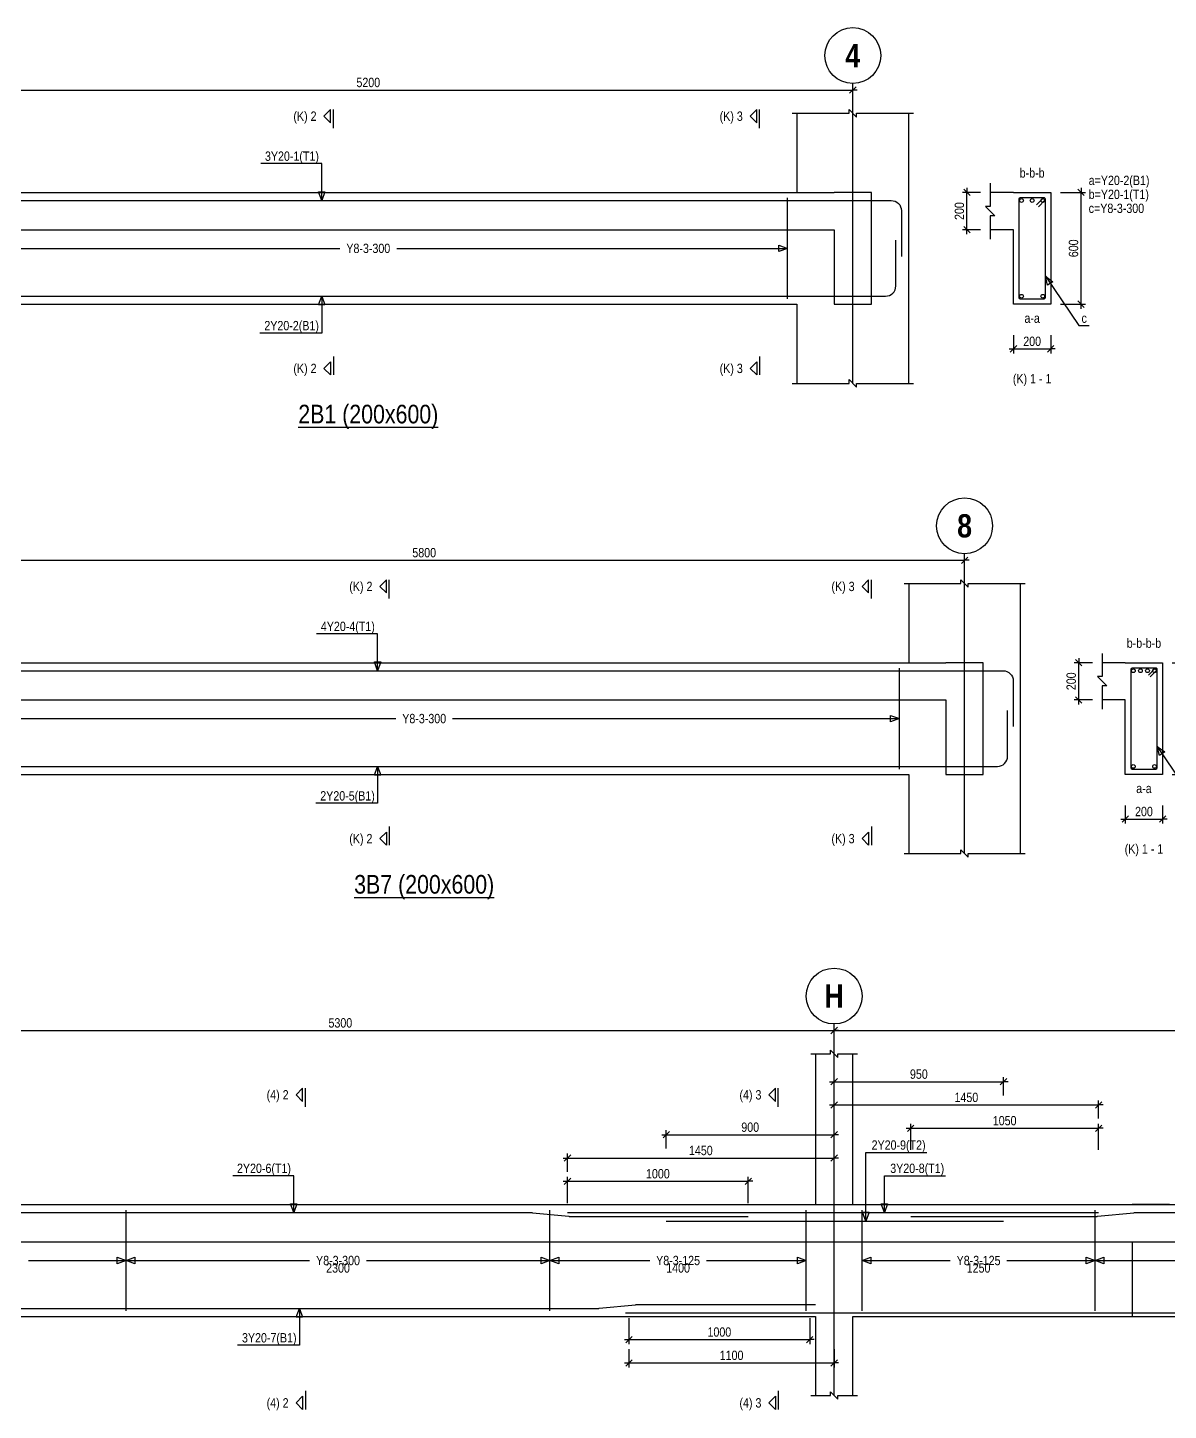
# Model space of a CAD drawing. Extents: x 0 to 206258, y -403073 to 0.
# Drawn here: x 58422 to 70665, y -194184 to -179334 of the extents above; entities that cross this region are included whole.
import ezdxf
from ezdxf.enums import TextEntityAlignment as Align
from ezdxf.lldxf.tags import DXFTag

# ---------------------------------------------------------------- set-up
doc = ezdxf.new("R2010")
doc.units = 0
doc.header["$LTSCALE"] = 1000
for name, color, linetype in [('Axis Circle(Dir 2)', 150, 'Continuous'), ('Axis Label(Dir 1)', 7, 'Continuous'), ('Axis Line(Dir 2)', 150, 'CENTER2'), ('Break Line', 5, 'Continuous'), ('Dimension Line', 5, 'Continuous'), ('Dimension Text', 5, 'Continuous'), ('Front Elevation Line', 40, 'Continuous'), ('Leader Line', 5, 'Continuous'), ('Link Line', 3, 'Continuous'), ('Rebar Label', 6, 'Continuous'), ('Rebar Line', 7, 'Continuous'), ('Section Label', 1, 'Continuous'), ('Section Line', 1, 'Continuous'), ('Top Rebar Label', 6, 'Continuous'), ('Top Rebar Line', 7, 'Continuous')]:
    doc.layers.add(name, color=color, linetype=linetype)
for name, color, linetype, true_color in [('Back Elevation Line', 191, 'HIDDEN2', 0xd4aaff), ('Beam Label(D)', 94, 'Continuous', 0x008100), ('Beam Line(D)', 112, 'Continuous', 0x00bd5e), ('Link Label', 94, 'Continuous', 0x008100)]:
    doc.layers.add(name, color=color, linetype=linetype, true_color=true_color)
doc.styles.add('Axis Label(Dir 1)', font='ARIALNB.TTF', dxfattribs={"height": 250})
doc.styles.add('Beam Label(D)', font='ARIALN.TTF', dxfattribs={"height": 200})
doc.styles.add('Dimension Text', font='ARIALN.TTF', dxfattribs={"height": 100})
doc.styles.add('Link Label', font='ARIALN.TTF', dxfattribs={"height": 100})
doc.styles.add('Rebar Label', font='ARIALN.TTF', dxfattribs={"height": 100})
doc.styles.add('Section Label', font='ARIALN.TTF', dxfattribs={"height": 100})
doc.styles.add('Top Rebar Label', font='ARIALN.TTF', dxfattribs={"height": 100})
tags = doc.linetypes.add('CENTER2', pattern=[1.125, 0.75, -0.125, 0.125, -0.125]).pattern_tags.tags
tags[10:11] = [DXFTag(74, 4), DXFTag(75, 0), DXFTag(340, '0'), DXFTag(46, 0.0), DXFTag(50, 0.0), DXFTag(44, 0.0), DXFTag(45, 0.0)]
tags[8:9] = [DXFTag(74, 4), DXFTag(75, 0), DXFTag(340, '0'), DXFTag(46, 0.0), DXFTag(50, 0.0), DXFTag(44, 0.0), DXFTag(45, 0.0)]
tags[6:7] = [DXFTag(74, 4), DXFTag(75, 0), DXFTag(340, '0'), DXFTag(46, 0.0), DXFTag(50, 0.0), DXFTag(44, 0.0), DXFTag(45, 0.0)]
tags[4:5] = [DXFTag(74, 4), DXFTag(75, 0), DXFTag(340, '0'), DXFTag(46, 0.0), DXFTag(50, 0.0), DXFTag(44, 0.0), DXFTag(45, 0.0)]
tags = doc.linetypes.add('HIDDEN2', pattern=[0.1875, 0.125, -0.0625]).pattern_tags.tags
tags[6:7] = [DXFTag(74, 4), DXFTag(75, 0), DXFTag(340, '0'), DXFTag(46, 0.0), DXFTag(50, 0.0), DXFTag(44, 0.0), DXFTag(45, 0.0)]
tags[4:5] = [DXFTag(74, 4), DXFTag(75, 0), DXFTag(340, '0'), DXFTag(46, 0.0), DXFTag(50, 0.0), DXFTag(44, 0.0), DXFTag(45, 0.0)]
doc.dimstyles.new('BEAM', dxfattribs={"dimtxt": 100, "dimasz": 30, "dimexe": 48.3, "dimexo": 103.5, "dimgap": 30, "dimtad": 1, "dimtoh": 1, "dimdec": 1, "dimlfac": 0.5, "dimdsep": 46, "dimtxsty": 'Dimension Text', "dimblk": 'PCDIM_TICK', "dimcen": 0.09, "dimclrd": 5, "dimclre": 5, "dimclrt": 5, "dimadec": 1, "dimazin": 0, "dimtp": 1, "dimtm": 1, "dimtfac": 1, "dimtdec": 4, "dimtofl": 0, "dimtmove": 0, "dimatfit": 3, "dimfxl": 1, "dimtolj": 1, "dimtzin": 0, "dimarcsym": 0})

# ---------------------------------------------------------------- blocks, each defined once
blk = doc.blocks.new('PCDIM_TICK')
at = {"layer": 'Dimension Line', "color": 0, "transparency": 33554687}
for p, q in [((1.15, 1.15), (-1.15, -1.15)), ((1.61, 0), (0, 0))]:
    blk.add_line(p, q, dxfattribs=at)
blk = doc.blocks.new('*U2638')
at = {"layer": 'Dimension Line', "color": 5, "true_color": 0x0000ff, "transparency": 16777216}
for p, q in [((56878, -180151), (56878, -179956)), ((67278, -180151), (67278, -179956)), ((56878, -180004), (67278, -180004))]:
    blk.add_line(p, q, dxfattribs=at)
at = {"layer": 'Dimension Line', "color": 5, "true_color": 0x0000ff, "transparency": 16777216, "xscale": 30, "yscale": 30, "rotation": 180.0000000000004}
blk.add_blockref('PCDIM_TICK', (56878, -180004), dxfattribs=at)
at = {"layer": 'Dimension Line', "color": 5, "true_color": 0x0000ff, "transparency": 16777216, "xscale": 30, "yscale": 30}
blk.add_blockref('PCDIM_TICK', (67278, -180004), dxfattribs=at)
at = {"layer": 'Dimension Line', "color": 5, "true_color": 0x0000ff, "transparency": 16777216, "insert": (62078, -179974), "char_height": 100, "width": 245.98, "attachment_point": 8, "style": 'Dimension Text'}
blk.add_mtext('5200', dxfattribs=at)
blk = doc.blocks.new('*U2639')
at = {"layer": 'Dimension Line', "color": 5, "true_color": 0x0000ff, "transparency": 16777216}
for p, q in [((69506, -181104), (69776, -181104)), ((69728, -182304), (69728, -181104)), ((69506, -182304), (69776, -182304))]:
    blk.add_line(p, q, dxfattribs=at)
at = {"layer": 'Dimension Line', "color": 5, "true_color": 0x0000ff, "transparency": 16777216, "xscale": 30, "yscale": 30}
for p, rotation in [((69728, -181104), 89.99999999999447), ((69728, -182304), 269.9999999999834)]:
    blk.add_blockref('PCDIM_TICK', p, dxfattribs=dict(at, rotation=rotation))
at = {"layer": 'Dimension Line', "color": 5, "true_color": 0x0000ff, "transparency": 16777216, "insert": (69698, -181704), "char_height": 100, "width": 181.97, "attachment_point": 8, "rotation": 90, "style": 'Dimension Text'}
blk.add_mtext('600', dxfattribs=at)
blk = doc.blocks.new('*U2640')
at = {"layer": 'Dimension Line', "color": 5, "true_color": 0x0000ff, "transparency": 16777216}
for p, q in [((68649, -181104), (68455, -181104)), ((68503, -181504), (68503, -181104)), ((68649, -181504), (68455, -181504))]:
    blk.add_line(p, q, dxfattribs=at)
at = {"layer": 'Dimension Line', "color": 5, "true_color": 0x0000ff, "transparency": 16777216, "xscale": 30, "yscale": 30}
for p, rotation in [((68503, -181104), 89.99999999999447), ((68503, -181504), 269.9999999999834)]:
    blk.add_blockref('PCDIM_TICK', p, dxfattribs=dict(at, rotation=rotation))
at = {"layer": 'Dimension Line', "color": 5, "true_color": 0x0000ff, "transparency": 16777216, "insert": (68473, -181304), "char_height": 100, "width": 182.77, "attachment_point": 8, "rotation": 90, "style": 'Dimension Text'}
blk.add_mtext('200', dxfattribs=at)
blk = doc.blocks.new('*U2641')
at = {"layer": 'Dimension Line', "color": 5, "true_color": 0x0000ff, "transparency": 16777216}
for p, q in [((69003, -182638), (69003, -182833)), ((69403, -182638), (69403, -182833)), ((69003, -182784), (69403, -182784))]:
    blk.add_line(p, q, dxfattribs=at)
at = {"layer": 'Dimension Line', "color": 5, "true_color": 0x0000ff, "transparency": 16777216, "xscale": 30, "yscale": 30, "rotation": 180.0000000000004}
blk.add_blockref('PCDIM_TICK', (69003, -182784), dxfattribs=at)
at = {"layer": 'Dimension Line', "color": 5, "true_color": 0x0000ff, "transparency": 16777216, "xscale": 30, "yscale": 30}
blk.add_blockref('PCDIM_TICK', (69403, -182784), dxfattribs=at)
at = {"layer": 'Dimension Line', "color": 5, "true_color": 0x0000ff, "transparency": 16777216, "insert": (69203, -182754), "char_height": 100, "width": 182.77, "attachment_point": 8, "style": 'Dimension Text'}
blk.add_mtext('200', dxfattribs=at)
blk = doc.blocks.new('*U2674')
at = {"layer": 'Dimension Line', "color": 5, "true_color": 0x0000ff, "transparency": 16777216}
for p, q in [((56878, -185201), (56878, -185006)), ((68478, -185201), (68478, -185006)), ((56878, -185054), (68478, -185054))]:
    blk.add_line(p, q, dxfattribs=at)
at = {"layer": 'Dimension Line', "color": 5, "true_color": 0x0000ff, "transparency": 16777216, "xscale": 30, "yscale": 30, "rotation": 180.0000000000004}
blk.add_blockref('PCDIM_TICK', (56878, -185054), dxfattribs=at)
at = {"layer": 'Dimension Line', "color": 5, "true_color": 0x0000ff, "transparency": 16777216, "xscale": 30, "yscale": 30}
blk.add_blockref('PCDIM_TICK', (68478, -185054), dxfattribs=at)
at = {"layer": 'Dimension Line', "color": 5, "true_color": 0x0000ff, "transparency": 16777216, "insert": (62678, -185024), "char_height": 100, "width": 245.98, "attachment_point": 8, "style": 'Dimension Text'}
blk.add_mtext('5800', dxfattribs=at)
blk = doc.blocks.new('*U2675')
at = {"layer": 'Dimension Line', "color": 5, "true_color": 0x0000ff, "transparency": 16777216}
for p, q in [((70706, -186154), (70976, -186154)), ((70928, -187354), (70928, -186154)), ((70706, -187354), (70976, -187354))]:
    blk.add_line(p, q, dxfattribs=at)
at = {"layer": 'Dimension Line', "color": 5, "true_color": 0x0000ff, "transparency": 16777216, "xscale": 30, "yscale": 30}
for p, rotation in [((70928, -186154), 89.99999999999447), ((70928, -187354), 269.9999999999834)]:
    blk.add_blockref('PCDIM_TICK', p, dxfattribs=dict(at, rotation=rotation))
at = {"layer": 'Dimension Line', "color": 5, "true_color": 0x0000ff, "transparency": 16777216, "insert": (70898, -186754), "char_height": 100, "width": 181.97, "attachment_point": 8, "rotation": 90, "style": 'Dimension Text'}
blk.add_mtext('600', dxfattribs=at)
blk = doc.blocks.new('*U2676')
at = {"layer": 'Dimension Line', "color": 5, "true_color": 0x0000ff, "transparency": 16777216}
for p, q in [((69849, -186154), (69655, -186154)), ((69703, -186554), (69703, -186154)), ((69849, -186554), (69655, -186554))]:
    blk.add_line(p, q, dxfattribs=at)
at = {"layer": 'Dimension Line', "color": 5, "true_color": 0x0000ff, "transparency": 16777216, "xscale": 30, "yscale": 30}
for p, rotation in [((69703, -186154), 89.99999999999447), ((69703, -186554), 269.9999999999834)]:
    blk.add_blockref('PCDIM_TICK', p, dxfattribs=dict(at, rotation=rotation))
at = {"layer": 'Dimension Line', "color": 5, "true_color": 0x0000ff, "transparency": 16777216, "insert": (69673, -186354), "char_height": 100, "width": 182.77, "attachment_point": 8, "rotation": 90, "style": 'Dimension Text'}
blk.add_mtext('200', dxfattribs=at)
blk = doc.blocks.new('*U2677')
at = {"layer": 'Dimension Line', "color": 5, "true_color": 0x0000ff, "transparency": 16777216}
for p, q in [((70203, -187688), (70203, -187883)), ((70603, -187688), (70603, -187883)), ((70203, -187834), (70603, -187834))]:
    blk.add_line(p, q, dxfattribs=at)
at = {"layer": 'Dimension Line', "color": 5, "true_color": 0x0000ff, "transparency": 16777216, "xscale": 30, "yscale": 30, "rotation": 180.0000000000004}
blk.add_blockref('PCDIM_TICK', (70203, -187834), dxfattribs=at)
at = {"layer": 'Dimension Line', "color": 5, "true_color": 0x0000ff, "transparency": 16777216, "xscale": 30, "yscale": 30}
blk.add_blockref('PCDIM_TICK', (70603, -187834), dxfattribs=at)
at = {"layer": 'Dimension Line', "color": 5, "true_color": 0x0000ff, "transparency": 16777216, "insert": (70403, -187804), "char_height": 100, "width": 182.77, "attachment_point": 8, "style": 'Dimension Text'}
blk.add_mtext('200', dxfattribs=at)
blk = doc.blocks.new('*U2708')
at = {"layer": 'Dimension Line', "color": 5, "true_color": 0x0000ff, "transparency": 16777216}
for p, q in [((64216, -191957), (64216, -191676)), ((66156, -191957), (66156, -191676)), ((64216, -191724), (66156, -191724))]:
    blk.add_line(p, q, dxfattribs=at)
at = {"layer": 'Dimension Line', "color": 5, "true_color": 0x0000ff, "transparency": 16777216, "xscale": 30, "yscale": 30, "rotation": 180.0000000000004}
blk.add_blockref('PCDIM_TICK', (64216, -191724), dxfattribs=at)
at = {"layer": 'Dimension Line', "color": 5, "true_color": 0x0000ff, "transparency": 16777216, "xscale": 30, "yscale": 30}
blk.add_blockref('PCDIM_TICK', (66156, -191724), dxfattribs=at)
at = {"layer": 'Dimension Line', "color": 5, "true_color": 0x0000ff, "transparency": 16777216, "insert": (65186, -191694), "char_height": 100, "width": 238.4, "attachment_point": 8, "style": 'Dimension Text'}
blk.add_mtext('1000', dxfattribs=at)
blk = doc.blocks.new('*U2709')
at = {"layer": 'Dimension Line', "color": 5, "true_color": 0x0000ff, "transparency": 16777216}
for p, q in [((64876, -193192), (64876, -193473)), ((66816, -193192), (66816, -193473)), ((64876, -193424), (66816, -193424))]:
    blk.add_line(p, q, dxfattribs=at)
at = {"layer": 'Dimension Line', "color": 5, "true_color": 0x0000ff, "transparency": 16777216, "xscale": 30, "yscale": 30, "rotation": 180.0000000000004}
blk.add_blockref('PCDIM_TICK', (64876, -193424), dxfattribs=at)
at = {"layer": 'Dimension Line', "color": 5, "true_color": 0x0000ff, "transparency": 16777216, "xscale": 30, "yscale": 30}
blk.add_blockref('PCDIM_TICK', (66816, -193424), dxfattribs=at)
at = {"layer": 'Dimension Line', "color": 5, "true_color": 0x0000ff, "transparency": 16777216, "insert": (65846, -193394), "char_height": 100, "width": 238.4, "attachment_point": 8, "style": 'Dimension Text'}
blk.add_mtext('1000', dxfattribs=at)
blk = doc.blocks.new('*U2710')
at = {"layer": 'Dimension Line', "color": 5, "true_color": 0x0000ff, "transparency": 16777216}
for p, q in [((64216, -191621), (64216, -191426)), ((64216, -191474), (67078, -191474)), ((67078, -191621), (67078, -191426))]:
    blk.add_line(p, q, dxfattribs=at)
at = {"layer": 'Dimension Line', "color": 5, "true_color": 0x0000ff, "transparency": 16777216, "xscale": 30, "yscale": 30, "rotation": 180.0000000000004}
blk.add_blockref('PCDIM_TICK', (64216, -191474), dxfattribs=at)
at = {"layer": 'Dimension Line', "color": 5, "true_color": 0x0000ff, "transparency": 16777216, "xscale": 30, "yscale": 30}
blk.add_blockref('PCDIM_TICK', (67078, -191474), dxfattribs=at)
at = {"layer": 'Dimension Line', "color": 5, "true_color": 0x0000ff, "transparency": 16777216, "insert": (65647, -191444), "char_height": 100, "width": 238.4, "attachment_point": 8, "style": 'Dimension Text'}
blk.add_mtext('1450', dxfattribs=at)
blk = doc.blocks.new('*U2711')
at = {"layer": 'Dimension Line', "color": 5, "true_color": 0x0000ff, "transparency": 16777216}
for p, q in [((65276, -191371), (65276, -191176)), ((65276, -191224), (67078, -191224)), ((67078, -191371), (67078, -191176))]:
    blk.add_line(p, q, dxfattribs=at)
at = {"layer": 'Dimension Line', "color": 5, "true_color": 0x0000ff, "transparency": 16777216, "xscale": 30, "yscale": 30, "rotation": 180.0000000000004}
blk.add_blockref('PCDIM_TICK', (65276, -191224), dxfattribs=at)
at = {"layer": 'Dimension Line', "color": 5, "true_color": 0x0000ff, "transparency": 16777216, "xscale": 30, "yscale": 30}
blk.add_blockref('PCDIM_TICK', (67078, -191224), dxfattribs=at)
at = {"layer": 'Dimension Line', "color": 5, "true_color": 0x0000ff, "transparency": 16777216, "insert": (66177, -191194), "char_height": 100, "width": 181.5, "attachment_point": 8, "style": 'Dimension Text'}
blk.add_mtext('900', dxfattribs=at)
blk = doc.blocks.new('*U2712')
at = {"layer": 'Dimension Line', "color": 5, "true_color": 0x0000ff, "transparency": 16777216}
for p, q in [((64876, -193528), (64876, -193723)), ((67078, -193528), (67078, -193723)), ((64876, -193674), (67078, -193674))]:
    blk.add_line(p, q, dxfattribs=at)
at = {"layer": 'Dimension Line', "color": 5, "true_color": 0x0000ff, "transparency": 16777216, "xscale": 30, "yscale": 30, "rotation": 180.0000000000004}
blk.add_blockref('PCDIM_TICK', (64876, -193674), dxfattribs=at)
at = {"layer": 'Dimension Line', "color": 5, "true_color": 0x0000ff, "transparency": 16777216, "xscale": 30, "yscale": 30}
blk.add_blockref('PCDIM_TICK', (67078, -193674), dxfattribs=at)
at = {"layer": 'Dimension Line', "color": 5, "true_color": 0x0000ff, "transparency": 16777216, "insert": (65977, -193644), "char_height": 100, "width": 238.4, "attachment_point": 8, "style": 'Dimension Text'}
blk.add_mtext('1100', dxfattribs=at)
blk = doc.blocks.new('*U2715')
at = {"layer": 'Dimension Line', "color": 5, "true_color": 0x0000ff, "transparency": 16777216}
for p, q in [((56478, -190251), (56478, -190056)), ((67078, -190251), (67078, -190056)), ((56478, -190104), (67078, -190104))]:
    blk.add_line(p, q, dxfattribs=at)
at = {"layer": 'Dimension Line', "color": 5, "true_color": 0x0000ff, "transparency": 16777216, "xscale": 30, "yscale": 30, "rotation": 180.0000000000004}
blk.add_blockref('PCDIM_TICK', (56478, -190104), dxfattribs=at)
at = {"layer": 'Dimension Line', "color": 5, "true_color": 0x0000ff, "transparency": 16777216, "xscale": 30, "yscale": 30}
blk.add_blockref('PCDIM_TICK', (67078, -190104), dxfattribs=at)
at = {"layer": 'Dimension Line', "color": 5, "true_color": 0x0000ff, "transparency": 16777216, "insert": (61778, -190074), "char_height": 100, "width": 245.98, "attachment_point": 8, "style": 'Dimension Text'}
blk.add_mtext('5300', dxfattribs=at)
blk = doc.blocks.new('*U2728')
at = {"layer": 'Dimension Line', "color": 5, "true_color": 0x0000ff, "transparency": 16777216}
for p, q in [((67900, -191387), (67900, -191106)), ((69916, -191387), (69916, -191106)), ((67900, -191154), (69916, -191154))]:
    blk.add_line(p, q, dxfattribs=at)
at = {"layer": 'Dimension Line', "color": 5, "true_color": 0x0000ff, "transparency": 16777216, "xscale": 30, "yscale": 30, "rotation": 180.0000000000004}
blk.add_blockref('PCDIM_TICK', (67900, -191154), dxfattribs=at)
at = {"layer": 'Dimension Line', "color": 5, "true_color": 0x0000ff, "transparency": 16777216, "xscale": 30, "yscale": 30}
blk.add_blockref('PCDIM_TICK', (69916, -191154), dxfattribs=at)
at = {"layer": 'Dimension Line', "color": 5, "true_color": 0x0000ff, "transparency": 16777216, "insert": (68908, -191124), "char_height": 100, "width": 238.4, "attachment_point": 8, "style": 'Dimension Text'}
blk.add_mtext('1050', dxfattribs=at)
blk = doc.blocks.new('*U2729')
at = {"layer": 'Dimension Line', "color": 5, "true_color": 0x0000ff, "transparency": 16777216}
for p, q in [((67078, -191051), (67078, -190856)), ((67078, -190904), (69916, -190904)), ((69916, -191051), (69916, -190856))]:
    blk.add_line(p, q, dxfattribs=at)
at = {"layer": 'Dimension Line', "color": 5, "true_color": 0x0000ff, "transparency": 16777216, "xscale": 30, "yscale": 30, "rotation": 180.0000000000004}
blk.add_blockref('PCDIM_TICK', (67078, -190904), dxfattribs=at)
at = {"layer": 'Dimension Line', "color": 5, "true_color": 0x0000ff, "transparency": 16777216, "xscale": 30, "yscale": 30}
blk.add_blockref('PCDIM_TICK', (69916, -190904), dxfattribs=at)
at = {"layer": 'Dimension Line', "color": 5, "true_color": 0x0000ff, "transparency": 16777216, "insert": (68497, -190874), "char_height": 100, "width": 238.4, "attachment_point": 8, "style": 'Dimension Text'}
blk.add_mtext('1450', dxfattribs=at)
blk = doc.blocks.new('*U2730')
at = {"layer": 'Dimension Line', "color": 5, "true_color": 0x0000ff, "transparency": 16777216}
for p, q in [((67078, -190801), (67078, -190606)), ((67078, -190654), (68896, -190654)), ((68896, -190801), (68896, -190606))]:
    blk.add_line(p, q, dxfattribs=at)
at = {"layer": 'Dimension Line', "color": 5, "true_color": 0x0000ff, "transparency": 16777216, "xscale": 30, "yscale": 30, "rotation": 180.0000000000004}
blk.add_blockref('PCDIM_TICK', (67078, -190654), dxfattribs=at)
at = {"layer": 'Dimension Line', "color": 5, "true_color": 0x0000ff, "transparency": 16777216, "xscale": 30, "yscale": 30}
blk.add_blockref('PCDIM_TICK', (68896, -190654), dxfattribs=at)
at = {"layer": 'Dimension Line', "color": 5, "true_color": 0x0000ff, "transparency": 16777216, "insert": (67987, -190624), "char_height": 100, "width": 181.5, "attachment_point": 8, "style": 'Dimension Text'}
blk.add_mtext('950', dxfattribs=at)
blk = doc.blocks.new('*U2733')
at = {"layer": 'Dimension Line', "color": 5, "true_color": 0x0000ff, "transparency": 16777216}
for p, q in [((67078, -190251), (67078, -190056)), ((77278, -190251), (77278, -190056)), ((67078, -190104), (77278, -190104))]:
    blk.add_line(p, q, dxfattribs=at)
at = {"layer": 'Dimension Line', "color": 5, "true_color": 0x0000ff, "transparency": 16777216, "xscale": 30, "yscale": 30, "rotation": 180.0000000000004}
blk.add_blockref('PCDIM_TICK', (67078, -190104), dxfattribs=at)
at = {"layer": 'Dimension Line', "color": 5, "true_color": 0x0000ff, "transparency": 16777216, "xscale": 30, "yscale": 30}
blk.add_blockref('PCDIM_TICK', (77278, -190104), dxfattribs=at)
at = {"layer": 'Dimension Line', "color": 5, "true_color": 0x0000ff, "transparency": 16777216, "insert": (72178, -190074), "char_height": 100, "width": 245.98, "attachment_point": 8, "style": 'Dimension Text'}
blk.add_mtext('5100', dxfattribs=at)

msp = doc.modelspace()

# ---------------------------------------------------------------- linework, layer by layer
at = {"layer": 'Axis Circle(Dir 2)', "transparency": 33554687}
for centre in [(67277.964, -179634.284), (68477.964, -184684.284), (67077.964, -189734.284)]:
    msp.add_circle(centre, 300, dxfattribs=at)
at = {"layer": 'Axis Line(Dir 2)', "transparency": 33554687}
for points in [[(67277.964, -183154.284), (67277.964, -179934.284)], [(68477.964, -188204.284), (68477.964, -184984.284)], [(67077.964, -194024.284), (67077.964, -190034.284)]]:
    msp.add_lwpolyline(points, dxfattribs=at)
at = {"layer": 'Back Elevation Line', "transparency": 33554687}
for points in [[(56677.964, -191974.284), (77077.964, -191974.284)], [(56677.964, -192374.284), (77077.964, -192374.284)]]:
    msp.add_lwpolyline(points, dxfattribs=at)
at = {"layer": 'Beam Line(D)', "transparency": 33554687}
for points in [[(66677.964, -180254.284), (66677.964, -181104.284)], [(67877.964, -181104.284), (67877.964, -180254.284)], [(57477.964, -181104.284), (66677.964, -181104.284)], [(67877.964, -183154.284), (67877.964, -181104.284)], [(69002.964, -181104.284), (69402.964, -181104.284), (69402.964, -182304.284), (69002.964, -182304.284), (69002.964, -181504.284), (68752.964, -181504.284)], [(69002.964, -181104.284), (68752.964, -181104.284)], [(69002.964, -181104.284), (69002.964, -181104.284)], [(57477.964, -182304.284), (66677.964, -182304.284)], [(66677.964, -182304.284), (66677.964, -183154.284)], [(67877.964, -185304.284), (67877.964, -186154.284)], [(69077.964, -186154.284), (69077.964, -185304.284)], [(57477.964, -186154.284), (67877.964, -186154.284)], [(69077.964, -188204.284), (69077.964, -186154.284)], [(70202.964, -186154.284), (70602.964, -186154.284), (70602.964, -187354.284), (70202.964, -187354.284), (70202.964, -186554.284), (69952.964, -186554.284)], [(70202.964, -186154.284), (69952.964, -186154.284)], [(70202.964, -186154.284), (70202.964, -186154.284)], [(57477.964, -187354.284), (67877.964, -187354.284)], [(67877.964, -187354.284), (67877.964, -188204.284)], [(66877.964, -190354.284), (66877.964, -191974.284)], [(67277.964, -191974.284), (67277.964, -190354.284)], [(56677.964, -191974.284), (66877.964, -191974.284)], [(67277.964, -191974.284), (77077.964, -191974.284)], [(56677.964, -193174.284), (66877.964, -193174.284)], [(66877.964, -193174.284), (66877.964, -194024.284)], [(67277.964, -194024.284), (67277.964, -193174.284)], [(67277.964, -193174.284), (77077.964, -193174.284)]]:
    msp.add_lwpolyline(points, dxfattribs=at)
at = {"layer": 'Break Line', "transparency": 33554687}
for points in [[(66627.964, -180254.284), (67237.964, -180254.284), (67237.964, -180214.284), (67317.964, -180294.284), (67317.964, -180254.284), (67927.964, -180254.284)], [(68752.964, -181004.284), (68752.964, -181254.284), (68702.964, -181254.284), (68802.964, -181354.284), (68752.964, -181354.284), (68752.964, -181604.284)], [(66627.964, -183154.284), (67237.964, -183154.284), (67237.964, -183114.284), (67317.964, -183194.284), (67317.964, -183154.284), (67927.964, -183154.284)], [(67827.964, -185304.284), (68437.964, -185304.284), (68437.964, -185264.284), (68517.964, -185344.284), (68517.964, -185304.284), (69127.964, -185304.284)], [(69952.964, -186054.284), (69952.964, -186304.284), (69902.964, -186304.284), (70002.964, -186404.284), (69952.964, -186404.284), (69952.964, -186654.284)], [(67827.964, -188204.284), (68437.964, -188204.284), (68437.964, -188164.284), (68517.964, -188244.284), (68517.964, -188204.284), (69127.964, -188204.284)], [(66827.964, -190354.284), (67037.964, -190354.284), (67037.964, -190314.284), (67117.964, -190394.284), (67117.964, -190354.284), (67327.964, -190354.284)], [(66827.964, -194024.284), (67037.964, -194024.284), (67037.964, -193984.284), (67117.964, -194064.284), (67117.964, -194024.284), (67327.964, -194024.284)]]:
    msp.add_lwpolyline(points, dxfattribs=at)
at = {"layer": 'Front Elevation Line', "transparency": 33554687}
for points in [[(57077.964, -181104.284), (67077.964, -181104.284)], [(67477.964, -181104.284), (67077.964, -181104.284)], [(67477.964, -182304.284), (67477.964, -181104.284)], [(57077.964, -181504.284), (67077.964, -181504.284)], [(67077.964, -181504.284), (67077.964, -182304.284)], [(67077.964, -182304.284), (67477.964, -182304.284)], [(57077.964, -186154.284), (68277.964, -186154.284)], [(68677.964, -186154.284), (68277.964, -186154.284)], [(68677.964, -187354.284), (68677.964, -186154.284)], [(57077.964, -186554.284), (68277.964, -186554.284)], [(68277.964, -186554.284), (68277.964, -187354.284)], [(68277.964, -187354.284), (68677.964, -187354.284)], [(56477.964, -192374.284), (56477.964, -191974.284), (70277.964, -191974.284)], [(70677.964, -191974.284), (70277.964, -191974.284)], [(56477.964, -192374.284), (70277.964, -192374.284)], [(70277.964, -192374.284), (70277.964, -193174.284)], [(70277.964, -193174.284), (70677.964, -193174.284)]]:
    msp.add_lwpolyline(points, dxfattribs=at)
at = {"layer": 'Leader Line', "transparency": 33554687}
for points in [[(61577.964, -181190.284), (61577.964, -180794.284), (60922.973, -180794.284)], [(61543.762, -181096.314), (61612.166, -181096.314), (61577.964, -181190.284), (61543.762, -181096.314)], [(57577.964, -181704.284), (57671.933, -181670.082), (57671.933, -181738.486), (57577.964, -181704.284), (61773.32, -181704.284)], [(62382.608, -181704.284), (66577.964, -181704.284), (66483.995, -181738.486), (66483.995, -181670.082), (66577.964, -181704.284)], [(69425.905, -182063.009), (69369.221, -182101.297), (69344.964, -182004.284), (69425.905, -182063.009)], [(69344.964, -182004.284), (69702.964, -182534.284), (69816.093, -182534.284)], [(61577.964, -182218.284), (61577.964, -182614.284), (60915.29, -182614.284)], [(61612.166, -182312.253), (61543.762, -182312.253), (61577.964, -182218.284), (61612.166, -182312.253)], [(62177.964, -186240.284), (62177.964, -185844.284), (61522.973, -185844.284)], [(62143.762, -186146.314), (62212.166, -186146.314), (62177.964, -186240.284), (62143.762, -186146.314)], [(57577.964, -186754.284), (57671.933, -186720.082), (57671.933, -186788.486), (57577.964, -186754.284), (62373.32, -186754.284)], [(62982.608, -186754.284), (67777.964, -186754.284), (67683.994, -186788.486), (67683.994, -186720.082), (67777.964, -186754.284)], [(70625.905, -187113.009), (70569.221, -187151.297), (70544.964, -187054.284), (70625.905, -187113.009)], [(70544.964, -187054.284), (70902.964, -187584.284), (71016.093, -187584.284)], [(62177.964, -187268.284), (62177.964, -187664.284), (61515.291, -187664.284)], [(62212.166, -187362.253), (62143.762, -187362.253), (62177.964, -187268.284), (62212.166, -187362.253)], [(67417.964, -192150.284), (67417.964, -191414.284), (68072.955, -191414.284)], [(61277.964, -192060.284), (61277.964, -191664.284), (60622.973, -191664.284)], [(67617.964, -192060.284), (67617.964, -191664.284), (68272.955, -191664.284)], [(61243.762, -191966.314), (61312.166, -191966.314), (61277.964, -192060.284), (61243.762, -191966.314)], [(67583.762, -191966.314), (67652.166, -191966.314), (67617.964, -192060.284), (67583.762, -191966.314)], [(67383.762, -192056.314), (67452.166, -192056.314), (67417.964, -192150.284), (67383.762, -192056.314)], [(58432.608, -192574.284), (59477.964, -192574.284), (59383.995, -192608.486), (59383.995, -192540.082), (59477.964, -192574.284)], [(59477.964, -192574.284), (59571.933, -192540.082), (59571.933, -192608.486), (59477.964, -192574.284), (61448.32, -192574.284)], [(62057.608, -192574.284), (64027.964, -192574.284), (63933.994, -192608.486), (63933.994, -192540.082), (64027.964, -192574.284)], [(64027.964, -192574.284), (64121.933, -192540.082), (64121.933, -192608.486), (64027.964, -192574.284), (65098.319, -192574.284)], [(65707.607, -192574.284), (66777.963, -192574.284), (66683.994, -192608.486), (66683.994, -192540.082), (66777.963, -192574.284)], [(67377.965, -192574.284), (67471.934, -192540.082), (67471.934, -192608.486), (67377.965, -192574.284), (68323.321, -192574.284)], [(68932.609, -192574.284), (69877.965, -192574.284), (69783.995, -192608.486), (69783.995, -192540.082), (69877.965, -192574.284)], [(69877.965, -192574.284), (69971.934, -192540.082), (69971.934, -192608.486), (69877.965, -192574.284), (73123.32, -192574.284)], [(61337.964, -193088.284), (61337.964, -193484.284), (60675.291, -193484.284)], [(61372.166, -193182.253), (61303.762, -193182.253), (61337.964, -193088.284), (61372.166, -193182.253)]]:
    msp.add_lwpolyline(points, dxfattribs=at)
at = {"layer": 'Link Line', "transparency": 33554687}
for p, q in [((66577.964, -182246.284), (66577.964, -181162.284)), ((67777.964, -187296.284), (67777.964, -186212.284)), ((59477.964, -193116.284), (59477.964, -192032.284)), ((64027.964, -193116.284), (64027.964, -192032.284)), ((66777.963, -193116.284), (66777.963, -192032.284)), ((67377.965, -193116.284), (67377.965, -192032.284)), ((69877.965, -193116.284), (69877.965, -192032.284))]:
    msp.add_line(p, q, dxfattribs=at)
for points in [[(69270.153, -181256.894), (69340.864, -181186.183, 0.668178638), (69330.964, -181162.284), (69074.964, -181162.284, 0.414213562), (69060.964, -181176.284), (69060.964, -182232.284, 0.414213562), (69074.964, -182246.284), (69330.964, -182246.284, 0.414213562), (69344.964, -182232.284), (69344.964, -181176.284, 0.668178638), (69321.065, -181166.384), (69250.354, -181237.095)], [(70470.153, -186306.894), (70540.864, -186236.183, 0.668178638), (70530.964, -186212.284), (70274.964, -186212.284, 0.414213562), (70260.964, -186226.284), (70260.964, -187282.284, 0.414213562), (70274.964, -187296.284), (70530.964, -187296.284, 0.414213562), (70544.964, -187282.284), (70544.964, -186226.284, 0.668178638), (70521.065, -186216.384), (70450.354, -186287.095)]]:
    msp.add_lwpolyline(points, format="xyb", dxfattribs=at)
at = {"layer": 'Rebar Line', "transparency": 33554687}
for points in [[(56415.964, -181618.284), (56415.964, -182108.328, 0.414213562), (56525.92, -182218.284), (67630.008, -182218.284, 0.414213562), (67739.964, -182108.328), (67739.964, -181618.284)], [(56415.964, -186668.284), (56415.964, -187158.328, 0.414213562), (56525.92, -187268.284), (68830.008, -187268.284, 0.414213562), (68939.964, -187158.328), (68939.964, -186668.284)], [(56415.964, -192052.284), (56415.964, -192978.328, 0.414213562), (56525.92, -193088.284), (64546.48, -193088.284, 0.024922321), (64557.421, -193087.738), (64946.508, -193048.829, -0.024922321), (64957.449, -193048.284), (66875.964, -193048.284)], [(64840.057, -193136.353), (77254.101, -193136.353, 0.414213813), (77364.057, -193026.397), (77364.056, -192100.353)]]:
    msp.add_lwpolyline(points, format="xyb", dxfattribs=at)
for centre in [(69088.964, -181190.284), (69202.964, -181190.284), (69316.964, -181190.284), (69088.964, -182218.284), (69316.964, -182218.284), (70288.964, -186240.284), (70364.964, -186240.284), (70440.964, -186240.284), (70516.964, -186240.284), (70288.964, -187268.284), (70516.964, -187268.284)]:
    msp.add_circle(centre, 20, dxfattribs=at)
at = {"layer": 'Section Line', "transparency": 33554687}
for points in [[(61672.964, -180214.284), (61602.253, -180284.994), (61672.964, -180355.705), (61672.964, -180214.284)], [(61702.964, -180414.284), (61702.964, -180214.284)], [(66247.964, -180214.284), (66177.253, -180284.994), (66247.964, -180355.705), (66247.964, -180214.284)], [(66277.964, -180414.284), (66277.964, -180214.284)], [(61672.964, -183064.284), (61672.964, -183064.284), (61602.253, -182993.573), (61672.964, -182922.862), (61672.964, -183064.284)], [(61702.964, -182864.284), (61702.964, -183064.284)], [(66247.964, -183064.284), (66247.964, -183064.284), (66177.253, -182993.573), (66247.964, -182922.862), (66247.964, -183064.284)], [(66277.964, -182864.284), (66277.964, -183064.284)], [(62272.964, -185264.284), (62202.254, -185334.994), (62272.964, -185405.705), (62272.964, -185264.284)], [(62302.964, -185464.284), (62302.964, -185264.284)], [(67447.964, -185264.284), (67377.254, -185334.994), (67447.964, -185405.705), (67447.964, -185264.284)], [(67477.964, -185464.284), (67477.964, -185264.284)], [(62272.964, -188114.284), (62272.964, -188114.284), (62202.254, -188043.573), (62272.964, -187972.862), (62272.964, -188114.284)], [(62302.964, -187914.284), (62302.964, -188114.284)], [(67447.964, -188114.284), (67447.964, -188114.284), (67377.254, -188043.573), (67447.964, -187972.862), (67447.964, -188114.284)], [(67477.964, -187914.284), (67477.964, -188114.284)], [(61372.964, -190724.284), (61302.254, -190794.994), (61372.964, -190865.705), (61372.964, -190724.284)], [(61402.964, -190924.284), (61402.964, -190724.284)], [(66447.964, -190724.284), (66377.253, -190794.994), (66447.964, -190865.705), (66447.964, -190724.284)], [(66477.964, -190924.284), (66477.964, -190724.284)], [(61372.964, -194174.284), (61372.964, -194174.284), (61302.254, -194103.573), (61372.964, -194032.862), (61372.964, -194174.284)], [(61402.964, -193974.284), (61402.964, -194174.284)], [(66447.964, -194174.284), (66447.964, -194174.284), (66377.253, -194103.573), (66447.964, -194032.862), (66447.964, -194174.284)], [(66477.964, -193974.284), (66477.964, -194174.284)]]:
    msp.add_lwpolyline(points, dxfattribs=at)
at = {"layer": 'Top Rebar Line', "transparency": 33554687}
for points in [[(56355.964, -181790.284), (56355.964, -181300.239, -0.414213562), (56465.92, -181190.284), (67690.008, -181190.284, -0.414213562), (67799.964, -181300.239), (67799.964, -181790.284)], [(56355.964, -186840.284), (56355.964, -186350.239, -0.414213562), (56465.92, -186240.284), (68890.008, -186240.284, -0.414213562), (68999.964, -186350.239), (68999.964, -186840.284)], [(56355.964, -193096.284), (56355.964, -192170.239, -0.414213562), (56465.92, -192060.284), (63828.48, -192060.284, -0.024922321), (63839.421, -192060.829), (64228.507, -192099.738, 0.024922321), (64239.448, -192100.284), (66155.964, -192100.284)], [(67899.965, -192100.284), (69894.481, -192100.284, 0.024922321), (69905.422, -192099.738), (70294.508, -192060.829, -0.024922321), (70305.449, -192060.284), (77290.009, -192060.284, -0.414213562), (77399.965, -192170.239), (77399.965, -193096.284)]]:
    msp.add_lwpolyline(points, format="xyb", dxfattribs=at)
for points in [[(64215.964, -192060.284), (69915.964, -192060.284)], [(65275.964, -192150.284), (68895.964, -192150.284)]]:
    msp.add_lwpolyline(points, dxfattribs=at)

# ---------------------------------------------------------------- texts
at = {"layer": 'Axis Label(Dir 1)', "transparency": 33554687, "style": 'Axis Label(Dir 1)'}
for s, p in [('4', (67277.964, -179634.284)), ('8', (68477.964, -184684.284)), ('H', (67077.964, -189734.284))]:
    msp.add_text(s, height=250, dxfattribs=at).set_placement(p, align=Align.MIDDLE_CENTER)
at = {"layer": 'Beam Label(D)', "transparency": 33554687, "style": 'Beam Label(D)'}
for s, p in [('%%U2B1 (200x600)', (62077.964, -183384.284)), ('%%U3B7 (200x600)', (62677.964, -188434.284))]:
    msp.add_text(s, height=200, dxfattribs=at).set_placement(p, align=Align.TOP_CENTER)
at = {"layer": 'Dimension Text', "transparency": 33554687, "style": 'Dimension Text'}
for s, p in [('2300', (61752.964, -192604.284)), ('1400', (65402.963, -192604.284)), ('1250', (68627.965, -192604.284))]:
    msp.add_text(s, height=100, dxfattribs=at).set_placement(p, align=Align.TOP_CENTER)
at = {"layer": 'Link Label', "transparency": 33554687, "style": 'Link Label'}
for s, p in [(' c=Y8-3-300', (69777.964, -181324.284)), ('c', (69732.964, -182504.284))]:
    msp.add_text(s, height=100, dxfattribs=at).set_placement(p)
for s, p in [('Y8-3-300', (62077.964, -181704.284)), ('Y8-3-300', (62677.964, -186754.284)), ('Y8-3-300', (61752.964, -192574.284)), ('Y8-3-125', (65402.963, -192574.284)), ('Y8-3-125', (68627.965, -192574.284))]:
    msp.add_text(s, height=100, dxfattribs=at).set_placement(p, align=Align.MIDDLE_CENTER)
at = {"layer": 'Rebar Label', "transparency": 33554687, "style": 'Rebar Label'}
for s, p in [('b-b-b', (69202.964, -180974.284)), ('a-a', (69202.964, -182534.284)), ('b-b-b-b', (70402.964, -186024.284)), ('a-a', (70402.964, -187584.284))]:
    msp.add_text(s, height=100, dxfattribs=at).set_placement(p, align=Align.BOTTOM_CENTER)
msp.add_text(' a=Y20-2(B1)', height=100, dxfattribs=at).set_placement((69777.964, -181024.284))
for s, p in [(' 2Y20-2(B1)', (61547.964, -182584.284)), (' 2Y20-5(B1)', (62147.964, -187634.284)), (' 3Y20-7(B1)', (61307.964, -193454.284))]:
    msp.add_text(s, height=100, dxfattribs=at).set_placement(p, align=Align.RIGHT)
at = {"layer": 'Section Label', "transparency": 33554687, "style": 'Section Label'}
for s, p in [('(K) 2', (61522.253, -180284.994)), ('(K) 3', (66097.253, -180284.994)), ('(K) 2', (61522.253, -182993.573)), ('(K) 3', (66097.253, -182993.573)), ('(K) 2', (62122.254, -185334.994)), ('(K) 3', (67297.254, -185334.994)), ('(K) 2', (62122.254, -188043.573)), ('(K) 3', (67297.254, -188043.573)), ('(4) 2', (61222.254, -190794.994)), ('(4) 3', (66297.253, -190794.994)), ('(4) 2', (61222.254, -194103.573)), ('(4) 3', (66297.253, -194103.573))]:
    msp.add_text(s, height=100, dxfattribs=at).set_placement(p, align=Align.MIDDLE_RIGHT)
for p in [(69202.964, -183184.284), (70402.964, -188234.284)]:
    msp.add_text('(K) 1 - 1', height=100, dxfattribs=at).set_placement(p, align=Align.BOTTOM_CENTER)
at = {"layer": 'Top Rebar Label', "transparency": 33554687, "style": 'Top Rebar Label'}
for s, p in [(' 3Y20-1(T1)', (61547.964, -180764.284)), (' 4Y20-4(T1)', (62147.964, -185814.284)), (' 2Y20-6(T1)', (61247.964, -191634.284))]:
    msp.add_text(s, height=100, dxfattribs=at).set_placement(p, align=Align.RIGHT)
for s, p in [(' b=Y20-1(T1)', (69777.964, -181174.284)), (' 2Y20-9(T2)', (67447.964, -191384.284)), (' 3Y20-8(T1)', (67647.964, -191634.284))]:
    msp.add_text(s, height=100, dxfattribs=at).set_placement(p)

# ---------------------------------------------------------------- dimensions: what is measured, and where the dimension line sits
at = {"layer": 'Dimension Line', "transparency": 33554687}
for base, p1, p2, text, picture, middle in [((62077.964, -180004.284), (56877.964, -180254.284), (67277.964, -180254.284), '5200', '*U2638', (62077.964, -180004.284)), ((69202.964, -182784.284), (69002.964, -182534.284), (69402.964, -182534.284), '200', '*U2641', (69202.964, -182784.284)), ((62677.964, -185054.284), (56877.964, -185304.284), (68477.964, -185304.284), '5800', '*U2674', (62677.964, -185054.284)), ((70402.964, -187834.284), (70202.964, -187584.284), (70602.964, -187584.284), '200', '*U2677', (70402.964, -187834.284)), ((61777.964, -190104.284), (56477.964, -190354.284), (67077.964, -190354.284), '5300', '*U2715', (61777.964, -190104.284)), ((72177.964, -190104.284), (67077.964, -190354.284), (77277.964, -190354.284), '5100', '*U2733', (72177.964, -190104.284)), ((67986.964, -190654.284), (67077.964, -190904.284), (68895.964, -190904.284), '950', '*U2730', (67986.964, -190654.284)), ((68496.964, -190904.284), (67077.964, -191154.284), (69915.964, -191154.284), '1450', '*U2729', (68496.964, -190904.284)), ((66176.964, -191224.284), (65275.964, -191474.284), (67077.964, -191474.284), '900', '*U2711', (66176.964, -191224.284)), ((68907.964, -191154.284), (67899.965, -191490.284), (69915.964, -191490.284), '1050', '*U2728', (68907.964, -191154.284)), ((65646.964, -191474.284), (64215.964, -191724.284), (67077.964, -191724.284), '1450', '*U2710', (65646.964, -191474.284)), ((65185.964, -191724.284), (64215.964, -192060.284), (66155.964, -192060.284), '1000', '*U2708', (65185.964, -191724.284)), ((65845.964, -193424.284), (64875.964, -193088.284), (66815.964, -193088.284), '1000', '*U2709', (65845.964, -193424.284)), ((65976.964, -193674.284), (64875.964, -193424.284), (67077.964, -193424.284), '1100', '*U2712', (65976.964, -193674.284))]:
    dim = msp.add_linear_dim(base=base, p1=p1, p2=p2, text=text, dimstyle='BEAM', override={"dimscale": 1, "dimtxt": 100, "dimasz": 30, "dimexe": 48.3, "dimexo": 103.5, "dimgap": 30, "dimtad": 1, "dimtih": 0, "dimdec": 1, "dimlfac": 0.5, "dimzin": 8, "dimlunit": 2, "dimpost": '', "dimtxsty": 'Dimension Text', "dimblk": 'PCDIM_TICK', "dimse1": 0, "dimse2": 0, "dimsd2": 0, "dimclrd": 5, "dimclre": 5, "dimclrt": 5, "dimaunit": 0, "dimadec": 1, "dimazin": 0, "dimtol": 0, "dimtp": 1, "dimtm": 1, "dimtmove": 0}, dxfattribs=at)
    dim.commit()
    dim.dimension.update_dxf_attribs({"geometry": picture, "text_midpoint": middle})
for base, p1, p2, text, picture, middle in [((68502.964, -181304.284), (68752.964, -181504.284), (68752.964, -181104.284), '200', '*U2640', (68502.964, -181304.284)), ((69727.964, -181704.284), (69402.964, -182304.284), (69402.964, -181104.284), '600', '*U2639', (69727.964, -181704.284)), ((69702.964, -186354.284), (69952.964, -186554.284), (69952.964, -186154.284), '200', '*U2676', (69702.964, -186354.284)), ((70927.964, -186754.284), (70602.964, -187354.284), (70602.964, -186154.284), '600', '*U2675', (70927.964, -186754.284))]:
    dim = msp.add_linear_dim(base=base, p1=p1, p2=p2, angle=90, text=text, dimstyle='BEAM', override={"dimscale": 1, "dimtxt": 100, "dimasz": 30, "dimexe": 48.3, "dimexo": 103.5, "dimgap": 30, "dimtad": 1, "dimtih": 0, "dimdec": 1, "dimlfac": 0.5, "dimzin": 8, "dimlunit": 2, "dimpost": '', "dimtxsty": 'Dimension Text', "dimblk": 'PCDIM_TICK', "dimse1": 0, "dimse2": 0, "dimsd2": 0, "dimclrd": 5, "dimclre": 5, "dimclrt": 5, "dimaunit": 0, "dimadec": 1, "dimazin": 0, "dimtol": 0, "dimtp": 1, "dimtm": 1, "dimtmove": 0}, dxfattribs=at)
    dim.commit()
    dim.dimension.update_dxf_attribs({"geometry": picture, "text_midpoint": middle})

doc.saveas('drawing.dxf')
